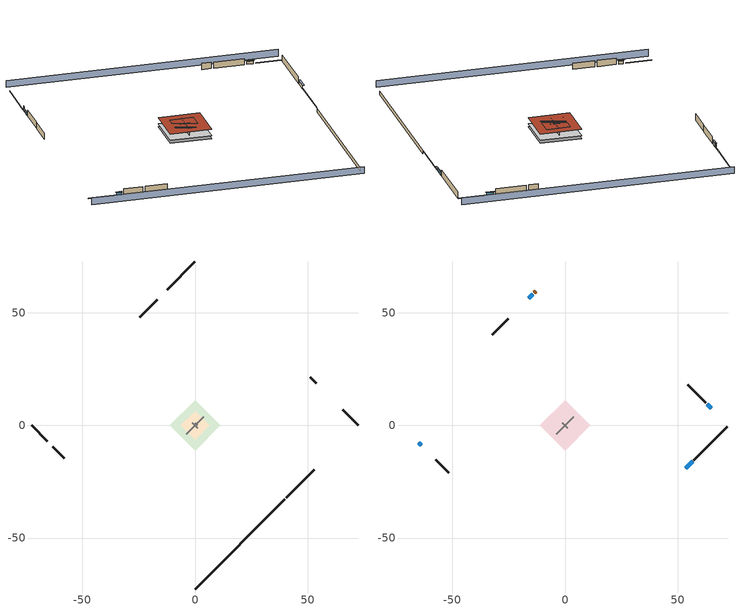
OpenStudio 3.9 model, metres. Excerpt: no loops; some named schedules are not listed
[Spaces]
garage 1
 floor foundation (Slab1 construction): -6.34,0 0,6.34 6.34,0 0,-6.34 z0
 wall outside (Wall1 construction): -63.21,-9.42 -58.03,-14.59 z0.3:2.74
 wall outside (Wall2 construction): -16.78,55.85 -24.54,48.09 z0.3:2.74
 wall outside (Wall9 construction): 53.81,18.81 51.23,21.4 z0.3:2.74
 wall to conditioned space 1 (Wall5 construction Reversed): -3.88,-3.88 3.88,3.88 z0.3:2.74
 wall to conditioned space 1 (Wall6 construction Reversed): 1.29,-1.29 -1.29,1.29 z0.3:2.74
 roof outside (Roof1 construction): 0,6.34 -6.34,0 0,-6.34 6.34,0 z2.74
crawlspace - vented 1
 floor foundation (Slab2 construction): -11.15,0 0,11.15 11.15,0 0,-11.15 z-0.91
 wall outside (RimJoist1 construction): 40.49,-32.14 52.92,-19.7 z0.3:0.61
 wall outside (RimJoist2 construction): -72.62,0 -65.73,-6.9 z0.3:0.61
 wall outside (RimJoist3 construction): 0,72.62 -12.44,60.19 z0.3:0.61
 wall outside (RimJoist4 construction): 72.62,0 65.73,6.9 z0.3:0.61
 wall foundation (FoundationWall1 construction): 0,-72.62 39.83,-32.8 z-0.91:0.3
central ac and furnace airloop ret air space
 floor adiabatic (AdiabaticConst): 0,0 0,1 1,1 1,0 z0
 wall adiabatic (AdiabaticConst): 0,1 0,0 1,0 1,1 0,1 z0:1
 ceiling adiabatic (AdiabaticConst): 1,0 1,1 0,1 0,0 z1
conditioned space 1
 floor to crawlspace - vented 1 (Floor1 construction): -11.15,0 0,11.15 11.15,0 0,-11.15 z0.3
 wall outside (Wall3 construction): 57.29,-15.33 71.97,-0.66 z0.3:2.74
 wall outside (Wall4 construction): -57.38,-15.25 -51.58,-21.05 z0.3:2.74
 wall outside (Wall7 construction): -25.19,47.43 -32.27,40.36 z0.3:2.74
 wall outside (Wall8 construction): 62.62,10 54.47,18.15 z0.3:2.74
 wall outside (AdiabaticWallConstruction): 53.58,-19.05 56.64,-15.99 / -65.07,-7.55 -63.86,-8.76 z0.3:1.46; -14.4,58.23 -16.12,56.5 z0.3:1.37; 65.07,7.55 63.28,9.34 z0.3:1.4
 wall outside (AdiabaticWallConstruction 1): -13.09,59.53 -13.74,58.88 z0.3:2.34
 window (WindowConstruction): 53.58,-19.05 56.64,-15.99 z0.3:1.46
 window (WindowConstruction 1): -65.07,-7.55 -63.86,-8.76 z0.3:1.46
 window (WindowConstruction 2): -14.4,58.23 -16.12,56.5 z0.3:1.37
 window (WindowConstruction 3): 65.07,7.55 63.28,9.34 z0.3:1.4
 door (Door): -13.09,59.53 -13.74,58.89 z0.3:2.34
 roof outside (Roof2 construction): 0,11.15 -11.15,0 0,-11.15 11.15,0 z2.74
shading: 75.86,3.23 3.23,75.86 / -75.86,-3.23 -3.23,-75.86 z0:2.74; 56.85,-15.77 53.36,-19.26 53.79,-19.69 57.28,-16.2 z1.77; -63.65,-8.98 -65.29,-7.34 -65.72,-7.77 -64.08,-9.41 z1.77; -16.34,56.29 -14.18,58.44 -14.61,58.88 -16.77,56.72 z1.68; 63.07,9.56 65.29,7.34 65.72,7.77 63.5,9.99 z1.71
[Site]
Portland Intl Arpt_OR: Latitude {deg}=45.59; Longitude {deg}=-122.6; Time Zone {hr}=-8; Elevation {m}=33; Terrain=Suburbs; Keep Site Location Information=Yes
[Site:GroundTemperature:Shallow]
10.2558, 8.96328, 8.85977, 9.47314, 11.9355, 14.3863, 16.5111, 17.8571, 17.9714, 16.8767, 14.8061, 12.4304
[Site:WaterMainsTemperature]
Calculation Method=Schedule; Temperature Schedule=mains temperature schedule
[Building]
Building 1
[Material] Roughness=Rough
Name | Thickness {m} | Conductivity {W/m-K} | Density {kg/m3} | Specific Heat {J/kg-K} | Thermal Absorptance | Solar Absorptance | Visible Absorptance
asphalt or fiberglass shingles | 0.00635 | 0.162714 | 1121.4 | 1465.45 | 0.9 | 0.85 | 0.85
roof rigid ins | 0.00254769 | 0.029427 | 32.04 | 1214.23 | 0.9 | 0.7 | 0.7
osb sheathing 0.5 in. | 0.0127 | 0.115458 | 512.64 | 1214.23 | 0.9 | 0.6 | 0.6
roof rigid ins 1; wall rigid ins; floor rigid ins | 0.051816 | 0.029427 | 32.04 | 1214.23 | 0.9 | 0.7 | 0.7
osb sheathing 0.75 in. | 0.01905 | 0.115458 | 512.64 | 1214.23 | 0.9 | 0.7 | 0.7
roof stud and cavity | 0.2032 | 0.667294 | 78.34581 | 1123.46 | 0.9 | 0.7 | 0.7
gypsum board | 0.0127 | 0.160291 | 801 | 837.4 | 0.9 | 0.6 | 0.6
composite shingle siding | 0.00635 | 0.162714 | 1121.4 | 1465.45 | 0.9 | 0.7 | 0.7
osb sheathing 0.5 in. 1 | 0.0127 | 0.115458 | 512.64 | 1214.23 | 0.9 | 0.7 | 0.7
wall stud and cavity | 0.1397 | 0.348479 | 139.0536 | 1170.24 | 0.9 | 0.6 | 0.6
wall stud and cavity 1 | 0.1397 | 0.207325 | 139.0536 | 1170.24 | 0.9 | 0.7 | 0.7
wall rigid ins 1; wall rigid ins 2 | 0.051816 | 0.029427 | 32.04 | 1214.23
wall stud and cavity 2 | 0.1397 | 0.222524 | 139.0536 | 1170.24 | 0.9 | 0.7 | 0.7
rim joist stud and cavity | 0.0508 | 0.144151 | 50.32683 | 1063.81 | 0.9 | 0.6 | 0.6
floor stud and cavity | 0.1397 | 0.0972396 | 92.3553 | 1139.71 | 0.9 | 0.7 | 0.7
floor covering | 0.0127 | 0.0433444 | 54.468 | 1339.84 | 0.9 | 0.6 | 0.6
concrete 4.0 in. | 0.1016 | 1.803125 | 2242.8 | 837.4 | 0.9 | 0.7 | 0.7
concrete 8.0 in. | 0.2032 | 1.803125 | 2242.8 | 837.4 | 0.9 | 0.7 | 0.7
soil 0.5 in. | 0.0127 | 1.9041 | 1842.3 | 418.7 | 0.9 | 0.7 | 0.7
wood siding; wood siding 1 | 0.0254 | 0.102417 | 544.68 | 1172.36
wall rigid ins 3 | 0.512978 | 0.029427 | 32.04 | 1214.23 | 0.9 | 0.7 | 0.7
wall stud and cavity 3 | 0.0889 | 0.380278 | 52.3479 | 1209.89 | 0.9 | 0.7 | 0.7
door material | 0.04445 | 0.0612267 | 512.64 | 1214.23 | 0.9 | 0.7 | 0.7
wall stud and cavity 4 | 0.0889 | 0.391764 | 83.0341 | 1211.67 | 0.9 | 0.7 | 0.7
furniture material conditioned space 1; furniture material garage 1 | 0.1524 | 0.115458 | 640.8 | 1214.23 | 0.9 | 0.6 | 0.6
[Construction]
Roof1 construction: asphalt or fiberglass shingles, roof rigid ins, osb sheathing 0.5 in.
Roof2 construction: asphalt or fiberglass shingles, roof rigid ins 1, osb sheathing 0.75 in., roof stud and cavity, gypsum board
Wall1 construction; Wall2 construction; Wall9 construction: composite shingle siding, osb sheathing 0.5 in. 1, wall stud and cavity
Wall3 construction; Wall4 construction: composite shingle siding, wall rigid ins, osb sheathing 0.5 in. 1, wall stud and cavity 1, gypsum board
Wall5 construction Reversed: gypsum board, wall stud and cavity 2, osb sheathing 0.5 in. 1, wall rigid ins 1
Wall6 construction Reversed: gypsum board, wall stud and cavity 2, osb sheathing 0.5 in. 1, wall rigid ins 2
Wall7 construction; Wall8 construction: composite shingle siding, wall rigid ins 2, osb sheathing 0.5 in. 1, wall stud and cavity 1, gypsum board
RimJoist1 construction; RimJoist2 construction; RimJoist3 construction; RimJoist4 construction: composite shingle siding, rim joist stud and cavity
Floor1 construction: floor stud and cavity, floor rigid ins, osb sheathing 0.75 in., floor covering
Slab1 construction: concrete 4.0 in.
FoundationWall1 construction: concrete 8.0 in.
Slab2 construction: soil 0.5 in.
WindowConstruction; WindowConstruction 1; WindowConstruction 2; WindowConstruction 3: WindowMaterial
AdiabaticWallConstruction: wood siding, wall rigid ins 3, wall stud and cavity 3, gypsum board
Door: door material
AdiabaticWallConstruction 1: wood siding 1, wall rigid ins 3, wall stud and cavity 3, gypsum board
PartitionWallConstruction: gypsum board, wall stud and cavity 4, gypsum board
furniture construction conditioned space 1: furniture material conditioned space 1
furniture construction garage 1: furniture material garage 1
AdiabaticConst: Adiabatic
[WindowMaterial:SimpleGlazingSystem]
WindowMaterial: U-Factor {W/m2-K}=4.31528; Solar Heat Gain Coefficient=0.67
[Material:NoMass]
Adiabatic: Roughness=Rough; Thermal Resistance {m2-K/W}=176.1
[ThermalZone] Multiplier=1; Use Ideal Air Loads=No
Name | Volume {m3} | Thermostat
conditioned space | 606.66 | conditioned space temperature setpoint
garage | 195.726
crawlspace - vented | 303.33
central ac and furnace airloop ret air zone | 1
[Sizing:Zone] Zone Cooling Design Supply Air Temperature Input Method=SupplyAirTemperature; Zone Cooling Design Supply Air Temperature {C}=14; Zone Cooling Design Supply Air Temperature Difference {deltaC}=11.11; Zone Heating Design Supply Air Temperature Input Method=SupplyAirTemperature; Zone Heating Design Supply Air Temperature {C}=40; Zone Heating Design Supply Air Temperature Difference {deltaC}=11.11; Zone Cooling Design Supply Air Humidity Ratio {kg-H2O/kg-air}=0.0085; Zone Heating Design Supply Air Humidity Ratio {kg-H2O/kg-air}=0.008; Cooling Design Air Flow Method=DesignDay; Heating Design Air Flow Method=DesignDay; Account for Dedicated Outdoor Air System=No; Dedicated Outdoor Air System Control Strategy=NeutralSupplyAir; Dedicated Outdoor Air Low Setpoint Temperature for Design {C}=autosize; Dedicated Outdoor Air High Setpoint Temperature for Design {C}=autosize; Zone Load Sizing Method=Sensible Load Only No Latent Load; Zone Latent Cooling Design Supply Air Humidity Ratio Input Method=HumidityRatioDifference; Zone Cooling Design Supply Air Humidity Ratio Difference {kgWater/kgDryAir}=0.005; Zone Latent Heating Design Supply Air Humidity Ratio Input Method=HumidityRatioDifference; Zone Humidification Design Supply Air Humidity Ratio Difference {kgWater/kgDryAir}=0.005; Sizing Option=Coincident
garage; crawlspace - vented; central ac and furnace airloop ret air zone
[Space]
Name | Thermal Zone | Volume {m3}
conditioned space 1 | conditioned space | 606.66
garage 1 | garage | 195.726
crawlspace - vented 1 | crawlspace - vented | 303.33
central ac and furnace airloop ret air space | central ac and furnace airloop ret air zone
[ThermostatSetpoint:DualSetpoint]
conditioned space temperature setpoint: Heating Setpoint Temperature Schedule=heating setpoint; Cooling Setpoint Temperature Schedule=cooling setpoint; Temperature Difference Between Cutout And Setpoint {deltaC}=0
[Foundation:Kiva] Wall Depth Below Slab {m}=0.2032
Name | Initial Indoor Air Temperature {C} | Wall Height Above Grade {m}
Foundation Kiva 1 | 13.4258 | 0.1016
Foundation Kiva 2 | 8.69436 | 0.3048
[Foundation:Kiva:Settings]
Soil Conductivity {W/m-K}=1.9041; Soil Density {kg/m3}=1842.3; Soil Specific Heat {J/kg-K}=418.7; Ground Solar Absorptivity=0.9; Ground Thermal Absorptivity=0.9; Ground Surface Roughness {m}=0.03; Far-Field Width {m}=40; Deep-Ground Boundary Condition=ZeroFlux; Deep-Ground Depth {m}=40; Minimum Cell Dimension {m}=0.2; Maximum Cell Growth Coefficient=3; Simulation Timestep=Timestep
[SurfaceProperty:ExposedFoundationPerimeter] Exposed Perimeter Calculation Method=TotalExposedPerimeter
Name | Total Exposed Perimeter {m}
Slab1 | 21.9456
Slab2 | 56.32704
[SurfaceProperty:IncidentSolarMultiplier] Incident Solar Multiplier=1; Incident Solar Multiplier Schedule=trans schedule winter=0.85 summer=0.7
Window1; Window2; Window3; Window4
[InternalMass:Definition] Design Level Calculation Method=SurfaceArea
Name | Construction | Surface Area {m2}
partition wall mass | PartitionWallConstruction | 248.794
furniture mass conditioned space 1 | furniture construction conditioned space 1 | 99.51774
furniture mass garage 1 | furniture construction garage 1 | 8.02682
[InternalMass] Multiplier=1
Name | Internal Mass Definition | Space or SpaceType
partition wall mass | partition wall mass | conditioned space 1
furniture mass conditioned space 1 | furniture mass conditioned space 1 | conditioned space 1
furniture mass garage 1 | furniture mass garage 1 | garage 1
[Fan:SystemModel]
central ac and furnace supply fan: Availability Schedule=Always On Discrete; Design Maximum Air Flow Rate {m3/s}=0.425225; Speed Control Method=Discrete; Electric Power Minimum Flow Rate Fraction=0.2; Design Pressure Rise {Pa}=500; Motor Efficiency=1; Motor In Air Stream Fraction=1; Design Electric Power Consumption {W}=autosize; Design Power Sizing Method=PowerPerFlow; Electric Power Per Unit Flow Rate {W/(m3/s)}=1059.44; Electric Power Per Unit Flow Rate Per Unit Pressure {W-s/m3-Pa}=1.66667; Fan Total Efficiency=0.7; Motor Loss Radiative Fraction=0; Speed Flow Fraction 1=0.75805; Speed Electric Power Fraction 1=0.4356; Speed Flow Fraction 2=1; Speed Electric Power Fraction 2=1
[EnergyManagementSystem:Sensor]
Name | Output Variable or Output Meter Index Key | Output Variable or Output Meter
central_ac_and_furnace_supply_fan_s; central_ac_and_furnace_supply_fan_s_1 | central ac and furnace supply fan | Fan Electricity Energy
water_heater_amb_temp | garage | Zone Mean Air Temperature
water_heater_amb_rh | garage | Zone Air Relative Humidity
water_heater_T_set | water heater setpoint | Schedule Value
out_pb_s |  | Site Outdoor Air Barometric Pressure
out_wt_s |  | Site Outdoor Air Humidity Ratio
site_vw_s |  | Site Wind Speed
cool_season | cooling season schedule | Schedule Value
central_ac_and_furnace_airloop_Fan_RTF_s | central ac and furnace supply fan | Fan Runtime Fraction Speed 1
central_ac_and_furnace_airloop_Fan_RTF_s_1 | central ac and furnace supply fan | Fan Runtime Fraction Speed 2
central_ac_and_furnace_airloop_AH_MFR_s | Node 6 | System Node Mass Flow Rate
central_ac_and_furnace_airloop_AH_VFR_s | Node 6 | System Node Current Density Volume Flow Rate
central_ac_and_furnace_airloop_AH_Tout_s | Node 6 | System Node Temperature
central_ac_and_furnace_airloop_AH_Wout_s | Node 6 | System Node Humidity Ratio
central_ac_and_furnace_airloop_RA_T_s | Node 9 | System Node Temperature
central_ac_and_furnace_airloop_Ra_W_s | Node 9 | System Node Humidity Ratio
central_ac_and_furnace_airloop_0_DZ_T_s | crawlspace - vented | Zone Air Temperature
central_ac_and_furnace_airloop_0_DZ_W_s | crawlspace - vented | Zone Mean Air Humidity Ratio
natural_vent_s | natural vent schedule | Schedule Value
htg_sp_s | heating setpoint | Schedule Value
clg_sp_s | cooling setpoint | Schedule Value
mech_vent_range_fan_0_sch_s | mech vent range fan 0 schedule | Schedule Value
mech_vent_bath_fan_0_sch_s | mech vent bath fan 0 schedule | Schedule Value
clothes_dryer_exhaust_0_sch_s | clothes_dryer | Schedule Value
htg_load_cond |  | Heating:EnergyTransfer:Zone:CONDITIONED SPACE
clg_load_cond |  | Cooling:EnergyTransfer:Zone:CONDITIONED SPACE
htg_load_duct |  | Heating:EnergyTransfer:Zone:CENTRAL AC AND FURNACE AIRLOOP RET AIR ZONE
clg_load_duct |  | Cooling:EnergyTransfer:Zone:CENTRAL AC AND FURNACE AIRLOOP RET AIR ZONE
s_conv | Floor1 | Surface Inside Face Convection Heat Gain Energy
s_ig | Floor1 | Surface Inside Face Internal Gains Radiation Heat Gain Energy
s_sol | Floor1 | Surface Inside Face Solar Radiation Heat Gain Energy
s_lgt | Floor1 | Surface Inside Face Lights Radiation Heat Gain Energy
s_surf | Floor1 | Surface Inside Face Net Surface Thermal Radiation Heat Gain Energy
s_conv_1 | Roof2 | Surface Inside Face Convection Heat Gain Energy
s_ig_1 | Roof2 | Surface Inside Face Internal Gains Radiation Heat Gain Energy
s_sol_1 | Roof2 | Surface Inside Face Solar Radiation Heat Gain Energy
s_lgt_1 | Roof2 | Surface Inside Face Lights Radiation Heat Gain Energy
s_surf_1 | Roof2 | Surface Inside Face Net Surface Thermal Radiation Heat Gain Energy
ss_sol | Door1 | Surface Inside Face Solar Radiation Heat Gain Energy
ss_lgt | Door1 | Surface Inside Face Lights Radiation Heat Gain Energy
ss_conv | Door1 | Surface Inside Face Convection Heat Gain Energy
ss_ig | Door1 | Surface Inside Face Internal Gains Radiation Heat Gain Energy
ss_surf | Door1 | Surface Inside Face Net Surface Thermal Radiation Heat Gain Energy
ss_conv_1 | Window1 | Surface Inside Face Convection Heat Gain Energy
ss_ig_1 | Window1 | Surface Inside Face Internal Gains Radiation Heat Gain Energy
ss_surf_1 | Window1 | Surface Inside Face Net Surface Thermal Radiation Heat Gain Energy
ss_trans_in | Window1 | Surface Window Transmitted Solar Radiation Rate
ss_back_out | Window1 | Surface Window Shortwave from Zone Back Out Window Heat Transfer Rate
ss_trans_out | Window1 | Surface Inside Face Initial Transmitted Diffuse Transmitted Out Window Solar Radiation Rate
ss_conv_2 | Window2 | Surface Inside Face Convection Heat Gain Energy
ss_ig_2 | Window2 | Surface Inside Face Internal Gains Radiation Heat Gain Energy
ss_surf_2 | Window2 | Surface Inside Face Net Surface Thermal Radiation Heat Gain Energy
ss_trans_in_1 | Window2 | Surface Window Transmitted Solar Radiation Rate
ss_back_out_1 | Window2 | Surface Window Shortwave from Zone Back Out Window Heat Transfer Rate
ss_trans_out_1 | Window2 | Surface Inside Face Initial Transmitted Diffuse Transmitted Out Window Solar Radiation Rate
ss_conv_3 | Window3 | Surface Inside Face Convection Heat Gain Energy
ss_ig_3 | Window3 | Surface Inside Face Internal Gains Radiation Heat Gain Energy
ss_surf_3 | Window3 | Surface Inside Face Net Surface Thermal Radiation Heat Gain Energy
ss_trans_in_2 | Window3 | Surface Window Transmitted Solar Radiation Rate
ss_back_out_2 | Window3 | Surface Window Shortwave from Zone Back Out Window Heat Transfer Rate
ss_trans_out_2 | Window3 | Surface Inside Face Initial Transmitted Diffuse Transmitted Out Window Solar Radiation Rate
ss_conv_4 | Window4 | Surface Inside Face Convection Heat Gain Energy
ss_ig_4 | Window4 | Surface Inside Face Internal Gains Radiation Heat Gain Energy
ss_surf_4 | Window4 | Surface Inside Face Net Surface Thermal Radiation Heat Gain Energy
ss_trans_in_3 | Window4 | Surface Window Transmitted Solar Radiation Rate
ss_back_out_3 | Window4 | Surface Window Shortwave from Zone Back Out Window Heat Transfer Rate
ss_trans_out_3 | Window4 | Surface Inside Face Initial Transmitted Diffuse Transmitted Out Window Solar Radiation Rate
s_conv_2 | Wall3 | Surface Inside Face Convection Heat Gain Energy
s_ig_2 | Wall3 | Surface Inside Face Internal Gains Radiation Heat Gain Energy
s_sol_2 | Wall3 | Surface Inside Face Solar Radiation Heat Gain Energy
s_lgt_2 | Wall3 | Surface Inside Face Lights Radiation Heat Gain Energy
s_surf_2 | Wall3 | Surface Inside Face Net Surface Thermal Radiation Heat Gain Energy
s_conv_3 | Wall4 | Surface Inside Face Convection Heat Gain Energy
s_ig_3 | Wall4 | Surface Inside Face Internal Gains Radiation Heat Gain Energy
s_sol_3 | Wall4 | Surface Inside Face Solar Radiation Heat Gain Energy
s_lgt_3 | Wall4 | Surface Inside Face Lights Radiation Heat Gain Energy
s_surf_3 | Wall4 | Surface Inside Face Net Surface Thermal Radiation Heat Gain Energy
s_conv_4 | Wall5 | Surface Inside Face Convection Heat Gain Energy
s_ig_4 | Wall5 | Surface Inside Face Internal Gains Radiation Heat Gain Energy
[ElectricEquipment:Definition] Design Level Calculation Method=EquipmentLevel
Name | Design Level {W} | Fraction Latent | Fraction Radiant | Fraction Lost
ceiling fan | 17.5425 | 0 | 0.558 | 0
clothes washer | 304.739 | 0.03 | 0.162 | 0.7
clothes dryer | 4325.97 | 0.015 | 0.081 | 0.85
dishwasher | 936.747 | 0.3 | 0.18 | 0.4
fridge | 45.9075 | 0 | 0.6 | 0
freezer | 194.914 | 0 | 0.6 | 0
cooking range | 198.207 | 0.16 | 0.384 | 0.2
misc tv | 794.961 | 0 | 0.6 | 0
misc plug loads | 678.32 | 0.021 | 0.558 | 0.049
whole house fan; mech vent house fan | 0 | 0 | 0 | 1
mech vent house fan cfis | 0 | 0 | 0 | 0
mech vent range fan 0; mech vent bath fan 0 | 30 | 0 | 0 | 1
[ElectricEquipment]
Name | Electric Equipment Definition | Space or SpaceType | Schedule
ceiling fan | ceiling fan | conditioned space 1 | ceiling_fan
clothes washer | clothes washer | conditioned space 1 | clothes_washer
clothes dryer | clothes dryer | conditioned space 1 | clothes_dryer
dishwasher | dishwasher | conditioned space 1 | dishwasher
fridge | fridge | conditioned space 1 | fridge schedule
freezer | freezer | garage 1 | freezer schedule
cooking range | cooking range | conditioned space 1 | cooking_range
misc tv | misc tv | conditioned space 1 | plug_loads_tv
misc plug loads | misc plug loads | conditioned space 1 | plug_loads_other
whole house fan | whole house fan | conditioned space 1 | Always On Discrete
mech vent house fan | mech vent house fan | conditioned space 1 | mech vent house fan schedule
mech vent house fan cfis | mech vent house fan cfis | conditioned space 1 | mech vent house fan cfis schedule
mech vent range fan 0 | mech vent range fan 0 | conditioned space 1 | mech vent range fan 0 schedule
mech vent bath fan 0 | mech vent bath fan 0 | conditioned space 1 | mech vent bath fan 0 schedule
[OtherEquipment:Definition] Design Level Calculation Method=EquipmentLevel
Name | Design Level {W} | Fraction Latent | Fraction Radiant | Fraction Lost
water heater sens; central ac and furnace airloop_0 SupSensLkToCond; central ac and furnace airloop_0 SupCondToLv; central ac and furnace airloop_0 RetCondToRP; central ac and furnace airloop_0 RetSensLkToRP; central ac and furnace airloop_0 SupCondToDZ; central ac and furnace airloop_0 RetCondToDZ; central ac and furnace airloop_0 SupSensLkToDZ; mech vent house fan sensible load | 0 | 0 | 0 | 0
water heater lat; central ac and furnace airloop_0 SupLatLkToCond; central ac and furnace airloop_0 RetLatLkToRP; central ac and furnace airloop_0 SupLatLkToDZ; mech vent house fan latent load | 0 | 1 | 0 | 0
water heater energy adjustment1 | 0.01 | 0 | 0 | 1
clothes dryer 2 | 0 | 0.015 | 0.081 | 0.85
cooking range 2 | 5808.88 | 0.16 | 0.384 | 0.2
general water use sensible | -25.2881 | 0 | 0.6 | 0
general water use latent | 25.6591 | 1 | 0 | 0
[OtherEquipment]
Name | Other Equipment Definition | Space or SpaceType | Schedule | Fuel Type
water heater sens | water heater sens | garage 1 | Always On Discrete
water heater lat | water heater lat | garage 1 | Always On Discrete
water heater energy adjustment1 | water heater energy adjustment1 | garage 1 | Always On Discrete | Electricity
clothes dryer 1 | clothes dryer 2 | conditioned space 1 | clothes_dryer | Electricity
cooking range 1 | cooking range 2 | conditioned space 1 | cooking_range | NaturalGas
general water use sensible | general water use sensible | conditioned space 1 | general water use schedule
general water use latent | general water use latent | conditioned space 1 | general water use schedule
central ac and furnace airloop_0 SupSensLkToCond | central ac and furnace airloop_0 SupSensLkToCond | conditioned space 1 | Always On Discrete
central ac and furnace airloop_0 SupLatLkToCond | central ac and furnace airloop_0 SupLatLkToCond | conditioned space 1 | Always On Discrete
central ac and furnace airloop_0 SupCondToLv | central ac and furnace airloop_0 SupCondToLv | conditioned space 1 | Always On Discrete
central ac and furnace airloop_0 RetCondToRP | central ac and furnace airloop_0 RetCondToRP | central ac and furnace airloop ret air space | Always On Discrete
central ac and furnace airloop_0 RetSensLkToRP | central ac and furnace airloop_0 RetSensLkToRP | central ac and furnace airloop ret air space | Always On Discrete
central ac and furnace airloop_0 RetLatLkToRP | central ac and furnace airloop_0 RetLatLkToRP | central ac and furnace airloop ret air space | Always On Discrete
central ac and furnace airloop_0 SupCondToDZ | central ac and furnace airloop_0 SupCondToDZ | crawlspace - vented 1 | Always On Discrete
central ac and furnace airloop_0 RetCondToDZ | central ac and furnace airloop_0 RetCondToDZ | crawlspace - vented 1 | Always On Discrete
central ac and furnace airloop_0 SupSensLkToDZ | central ac and furnace airloop_0 SupSensLkToDZ | crawlspace - vented 1 | Always On Discrete
central ac and furnace airloop_0 SupLatLkToDZ | central ac and furnace airloop_0 SupLatLkToDZ | crawlspace - vented 1 | Always On Discrete
mech vent house fan sensible load | mech vent house fan sensible load | conditioned space 1 | Always On Discrete
mech vent house fan latent load | mech vent house fan latent load | conditioned space 1 | Always On Discrete
[WaterUse:Equipment:Definition]
Name | Peak Flow Rate {m3/s}
clothes washer | 5.10175e-06
dishwasher | 1.46134e-05
[Lights:Definition] Design Level Calculation Method=LightingLevel; Fraction Radiant=0.6; Fraction Visible=0.2; Return Air Fraction=0
Name | Lighting Level {W}
interior lighting | 368.726
garage lighting | 9.02492
[Lights] Fraction Replaceable=1
Name | Lights Definition | Space or SpaceType | Schedule
interior lighting | interior lighting | conditioned space 1 | lighting_interior
garage lighting | garage lighting | garage 1 | lighting_garage
[Exterior:Lights:Definition]
exterior lighting: Design Level {W}=8.97151
[Exterior:Lights]
exterior lighting: Exterior Lights Definition=exterior lighting; Schedule=exterior lighting schedule
[People:Definition]
occupants: Number of People Calculation Method=People; Number of People {people}=1; Fraction Radiant=0.314171; Sensible Heat Fraction=0.56303; Carbon Dioxide Generation Rate {m3/s-W}=0; Enable ASHRAE 55 Comfort Warnings=No; Mean Radiant Temperature Calculation Type=EnclosureAveraged
[People]
occupants: People Definition=occupants; Space or SpaceType=conditioned space 1; Number of People Schedule=occupants; Activity Level Schedule=occupants activity schedule; Multiplier=1
[ZoneMixing] Schedule=Always On Continuous; Design Flow Rate Calculation Method=Flow/Zone; Design Flow Rate {m3/s}=0
Name | Zone or Space | Source Zone or Space
central ac and furnace airloop_0 ZoneMixDZToCond mix | conditioned space | crawlspace - vented
central ac and furnace airloop_0 ZoneMixCondToDZ mix | crawlspace - vented | conditioned space
[SpaceInfiltration:DesignFlowRate] Schedule=Always On Discrete
Name | Space or SpaceType | Design Flow Rate Calculation Method | Design Flow Rate {m3/s} | Air Changes per Hour {1/hr} | Constant Term Coefficient | Temperature Term Coefficient | Velocity Term Coefficient | Velocity Squared Term Coefficient
natural vent flow; whole house fan flow; infil flow | conditioned space 1 | Flow/Space | 0
infil crawlspace - vented 1 | crawlspace - vented 1 | AirChanges/Hour |  | 2.6013 | 1 | 0 | 0 | 0
crawlspace_vented 1 duct leakage imbalance infil flow | crawlspace - vented 1 | Flow/Space | 0
[SpaceInfiltration:EffectiveLeakageArea]
infil garage 1: Space or SpaceType=garage 1; Schedule=Always On Discrete; Effective Air Leakage Area {cm2}=122.327; Stack Coefficient=0.000129147; Wind Coefficient=4.64657e-05
